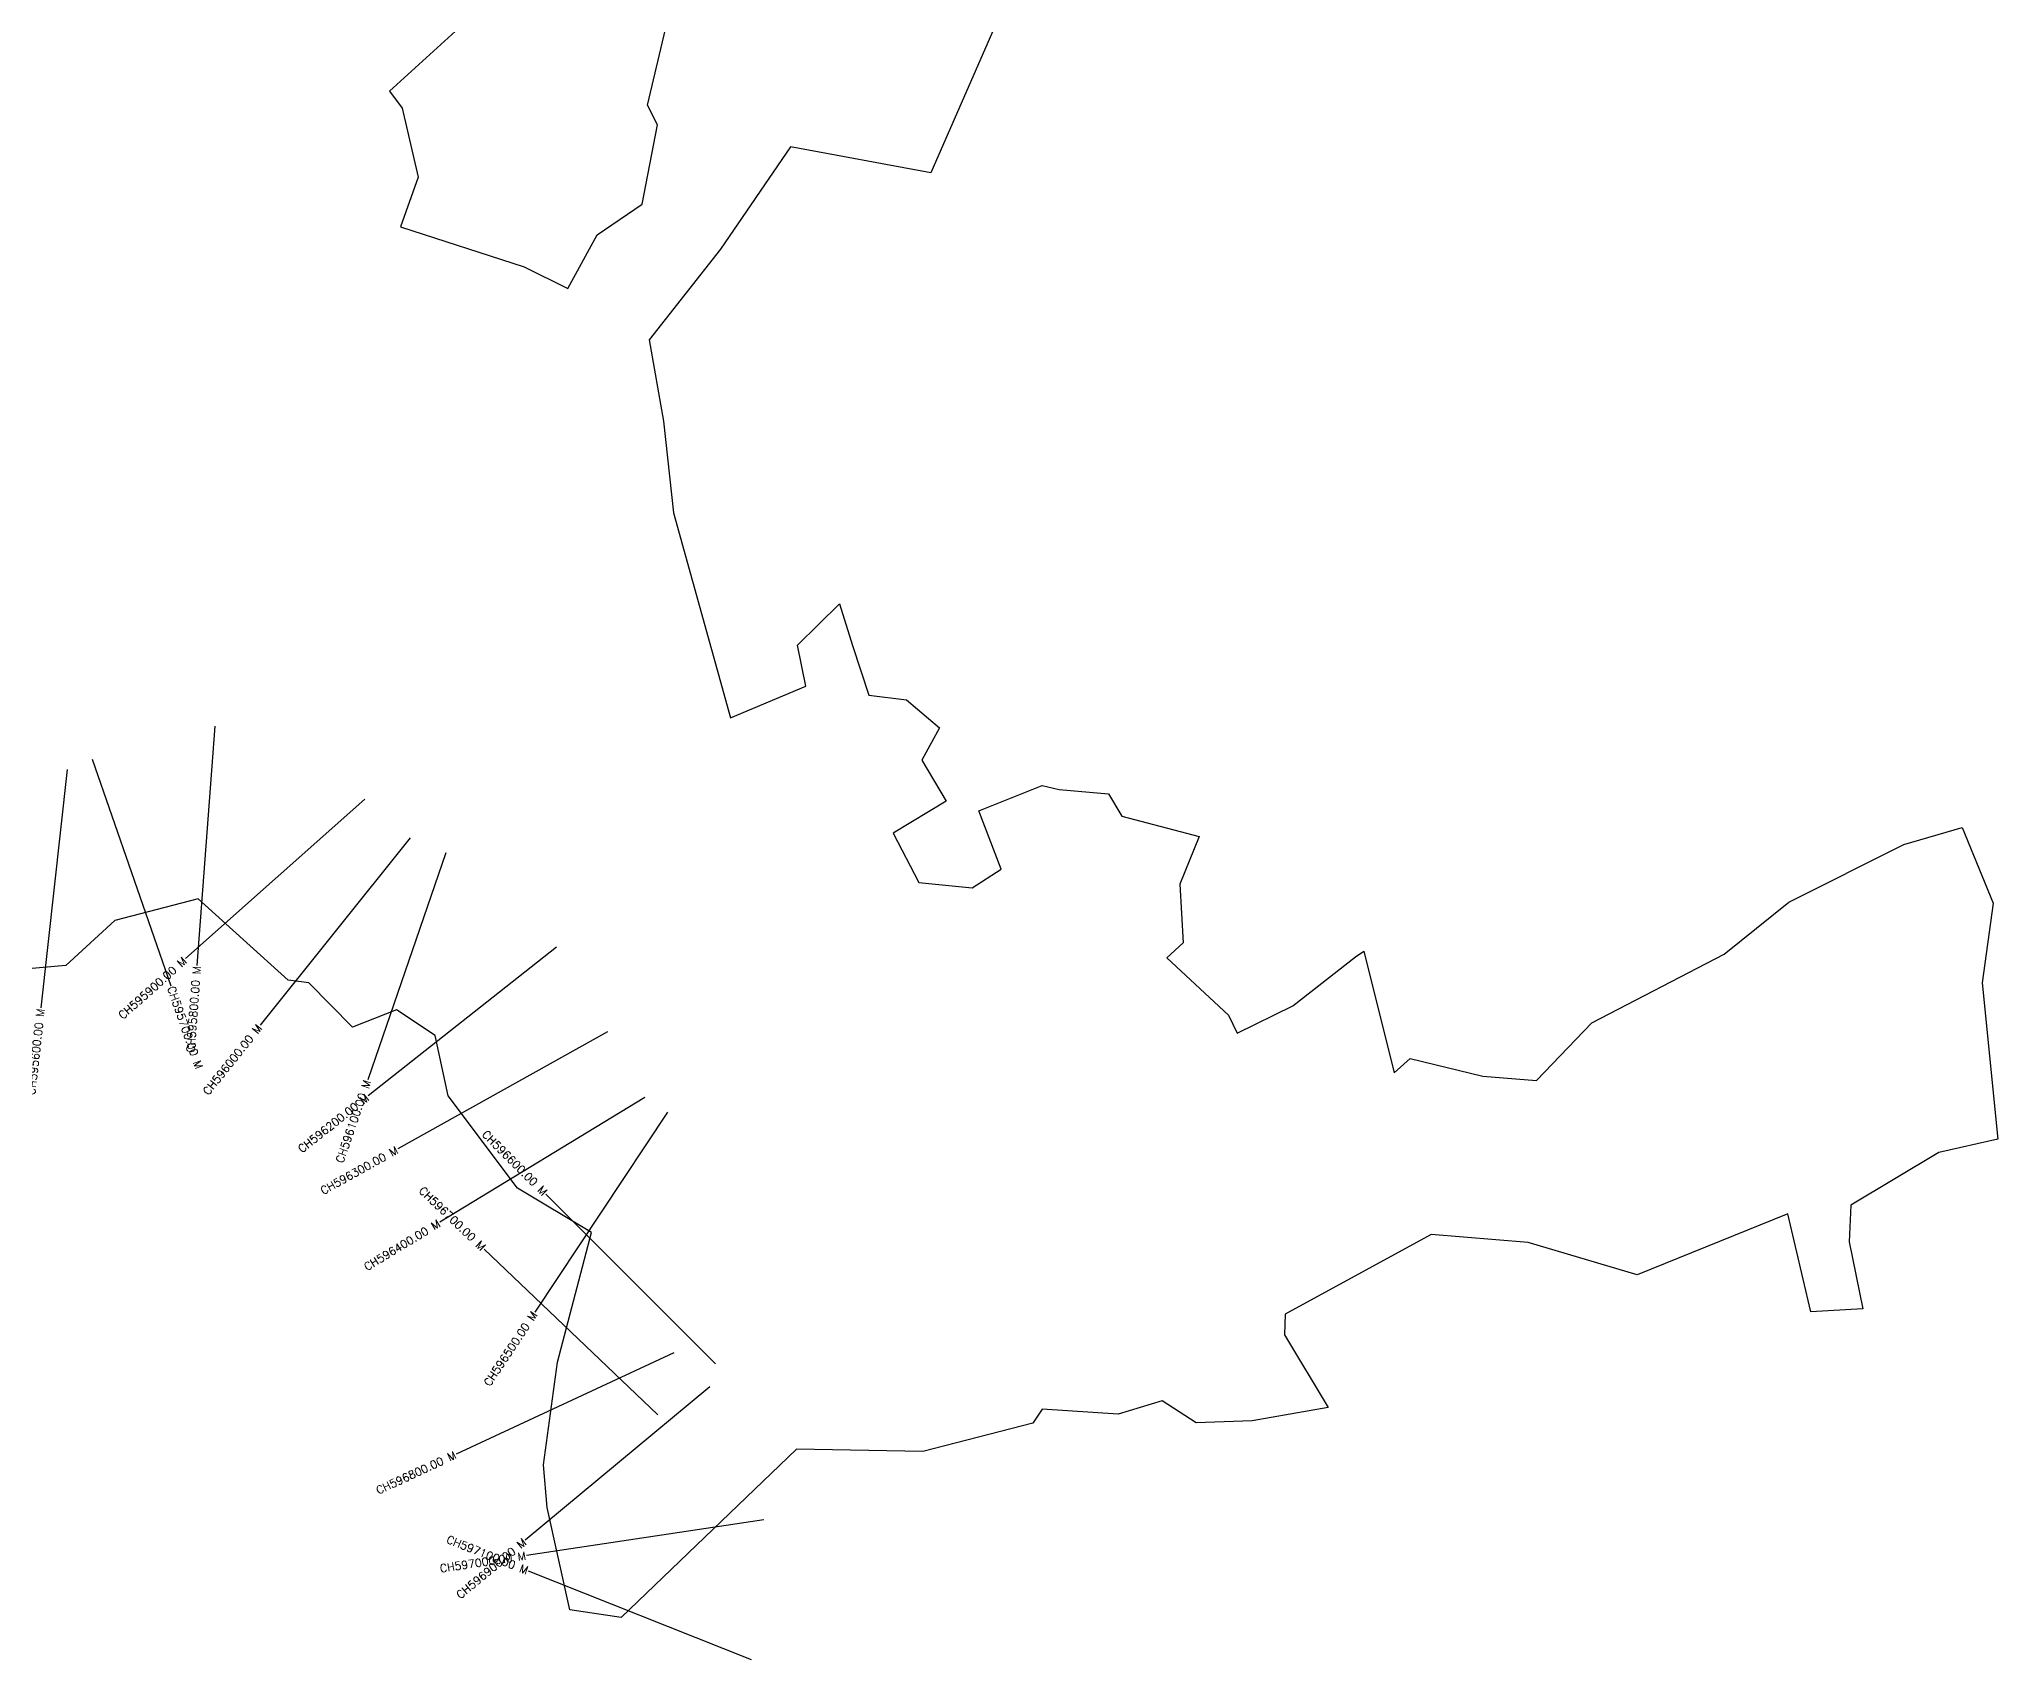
# Model space of a CAD drawing. Header units: metres. Extents: x 320261 to 325169, y 1832905 to 1837216.
# Drawn here: x 322721 to 325169, y 1832905 to 1834931 of the extents above; entities that cross this region are included whole.
import ezdxf
from ezdxf.enums import TextEntityAlignment as Align

# ---------------------------------------------------------------- set-up
doc = ezdxf.new("R2010")
doc.units = ezdxf.units.M
for name, color, linetype in [('CS', 134, 'Continuous'), ('CSMark', 6, 'Continuous'), ('village', 3, 'Continuous')]:
    doc.layers.add(name, color=color, linetype=linetype)
doc.styles.get("Standard").update_dxf_attribs({"font": 'simplex.shx'})

msp = doc.modelspace()

# ---------------------------------------------------------------- linework, layer by layer
at = {"layer": 'CS'}
for p, q in [((322940.7, 1834072.4), (322918.2, 1833773.2)), ((322787.2, 1834031.1), (322885.5, 1833747.6)), ((322756.3, 1834018.2), (322723.1, 1833720)), ((323128.2, 1833981.2), (322904.2, 1833781.6)), ((323184.9, 1833932.6), (322997.3, 1833698.5)), ((323229.4, 1833914), (323131.8, 1833630.3)), ((323367.6, 1833796.1), (323132.3, 1833610)), ((323431.4, 1833690), (323169.4, 1833543.8)), ((323478.1, 1833608), (323221.8, 1833452.1)), ((323506.4, 1833589.8), (323340.6, 1833339.8)), ((323566.5, 1833274.9), (323354.4, 1833487.1)), ((323494.4, 1833211.3), (323277.4, 1833418.4)), ((323514.2, 1833288.8), (323242.2, 1833162.2)), ((323559.3, 1833246.1), (323328.6, 1833054.4)), ((323626.8, 1833080), (323330.1, 1833035.3)), ((323611.4, 1832904.9), (323332.6, 1833015.8))]:
    msp.add_line(p, q, dxfattribs=at)
at = {"layer": 'village', "color": 3, "true_color": 0x00ff00}
for points in [[(323976.5, 1835087.7, 0), (323835.2, 1834764, 0), (323660, 1834796.7, 0), (323572.4, 1834668.7, 0), (323483.3, 1834555.4, 0), (323501.5, 1834453.8, 0), (323513.9, 1834338.9, 0), (323585, 1834082.8, 0), (323679.3, 1834122.5, 0), (323668.7, 1834173.7, 0), (323721.1, 1834225.4, 0), (323737.6, 1834173, 0), (323758.1, 1834111.2, 0), (323805.1, 1834105.3, 0), (323846.3, 1834070.3, 0), (323824.2, 1834029.8, 0), (323854.4, 1833978.5, 0), (323788.2, 1833938.4, 0), (323820.5, 1833876.9, 0), (323887, 1833870.3, 0), (323923.4, 1833893.4, 0), (323895.3, 1833966.5, 0), (323974.6, 1833998.3, 0), (323995.8, 1833993, 0), (324057.6, 1833987.7, 0), (324074.1, 1833959.6, 0), (324170.6, 1833934.5, 0), (324146.6, 1833874.8, 0), (324150.7, 1833801.3, 0), (324130.2, 1833782.8, 0), (324207.4, 1833711, 0), (324218.2, 1833688.4, 0), (324287.6, 1833722.6, 0), (324365.9, 1833784, 0), (324376.3, 1833790.8, 0), (324414.5, 1833639, 0), (324434.4, 1833656.7, 0), (324525, 1833634.6, 0), (324592.3, 1833629.1, 0), (324661.2, 1833701.2, 0), (324826.9, 1833787.2, 0), (324907.5, 1833852.4, 0), (325051.1, 1833924.4, 0), (325124.1, 1833945.5, 0), (325162.8, 1833850.8, 0), (325149.3, 1833751.3, 0), (325168.7, 1833555.9, 0), (325095.1, 1833539.4, 0), (324985.2, 1833473.5, 0), (324983, 1833427.5, 0), (325000.2, 1833343.8, 0), (324935, 1833339.9, 0), (324906.1, 1833462.6, 0), (324717.9, 1833386.1, 0), (324582, 1833426.9, 0), (324460.7, 1833436.8, 0), (324278.3, 1833337.2, 0), (324277.4, 1833311.4, 0), (324331.7, 1833220.6, 0), (324237.1, 1833203.8, 0), (324167, 1833201.1, 0), (324124.4, 1833228.7, 0), (324069.3, 1833212.1, 0), (323974.4, 1833218.3, 0), (323962.7, 1833200.9, 0), (323825.2, 1833165.6, 0), (323667.4, 1833168.4, 0), (323448.6, 1832957.7, 0), (323384.4, 1832967.3, 0), (323355.9, 1833095.5, 0), (323351.2, 1833148.6, 0), (323368.7, 1833277.1, 0), (323411.3, 1833439.2, 0), (323318.7, 1833494.7, 0), (323232.1, 1833610.1, 0), (323216.1, 1833685.6, 0), (323167.6, 1833717.8, 0), (323112.7, 1833696, 0), (323058.1, 1833751.2, 0), (323032.2, 1833754.8, 0), (322919.7, 1833856.2, 0), (322815.7, 1833829.4, 0), (322754.3, 1833772.9, 0), (322703, 1833768.3, 0)], [(323255, 1834953.7, 0), (323159, 1834866.3, 0), (323174.8, 1834844.9, 0), (323194.8, 1834758.8, 0), (323172.7, 1834696.6, 0), (323327.1, 1834646.6, 0), (323381.6, 1834619.6, 0), (323418.6, 1834686.5, 0), (323474.8, 1834725.1, 0), (323493.8, 1834824.2, 0), (323481.2, 1834848.6, 0), (323513.6, 1834984.7, 0)]]:
    msp.add_polyline3d(points, dxfattribs=at)

# ---------------------------------------------------------------- texts
at = {"layer": 'CSMark'}
for s, rotation, p in [('CH595900.00 M', 41.7026, (322903.4, 1833780.9)), ('CH595800.00 M', 85.7128, (322918.2, 1833772.2)), ('CH595600.00 M', 83.6627, (322723, 1833719)), ('CH596000.00 M', 51.281, (322996.6, 1833697.7)), ('CH596200.00 M', 38.333, (323131.5, 1833609.4)), ('CH596100.00 M', 71.0021, (323131.4, 1833629.4)), ('CH596600.00 M', 314.9851, (323353.7, 1833487.8)), ('CH596300.00 M', 29.1522, (323168.5, 1833543.3)), ('CH596700.00 M', 316.345, (323276.6, 1833419.1)), ('CH596400.00 M', 31.3156, (323220.9, 1833451.5)), ('CH596500.00 M', 56.4566, (323340.1, 1833339)), ('CH596800.00 M', 24.9741, (323241.3, 1833161.8)), ('CH597100.00 M', 338.3081, (323331.7, 1833016.2)), ('CH596900.00 M', 39.7302, (323327.8, 1833053.7)), ('CH597000.00 M', 8.5738, (323329.2, 1833035.2))]:
    msp.add_text(s, height=10, rotation=rotation, dxfattribs=at).set_placement(p, align=Align.MIDDLE_RIGHT)
msp.add_text('CH595700.00 M', height=10, rotation=289.1228, dxfattribs=at).set_placement((322885.8, 1833746.7), align=Align.MIDDLE_LEFT)

doc.saveas('drawing.dxf')
